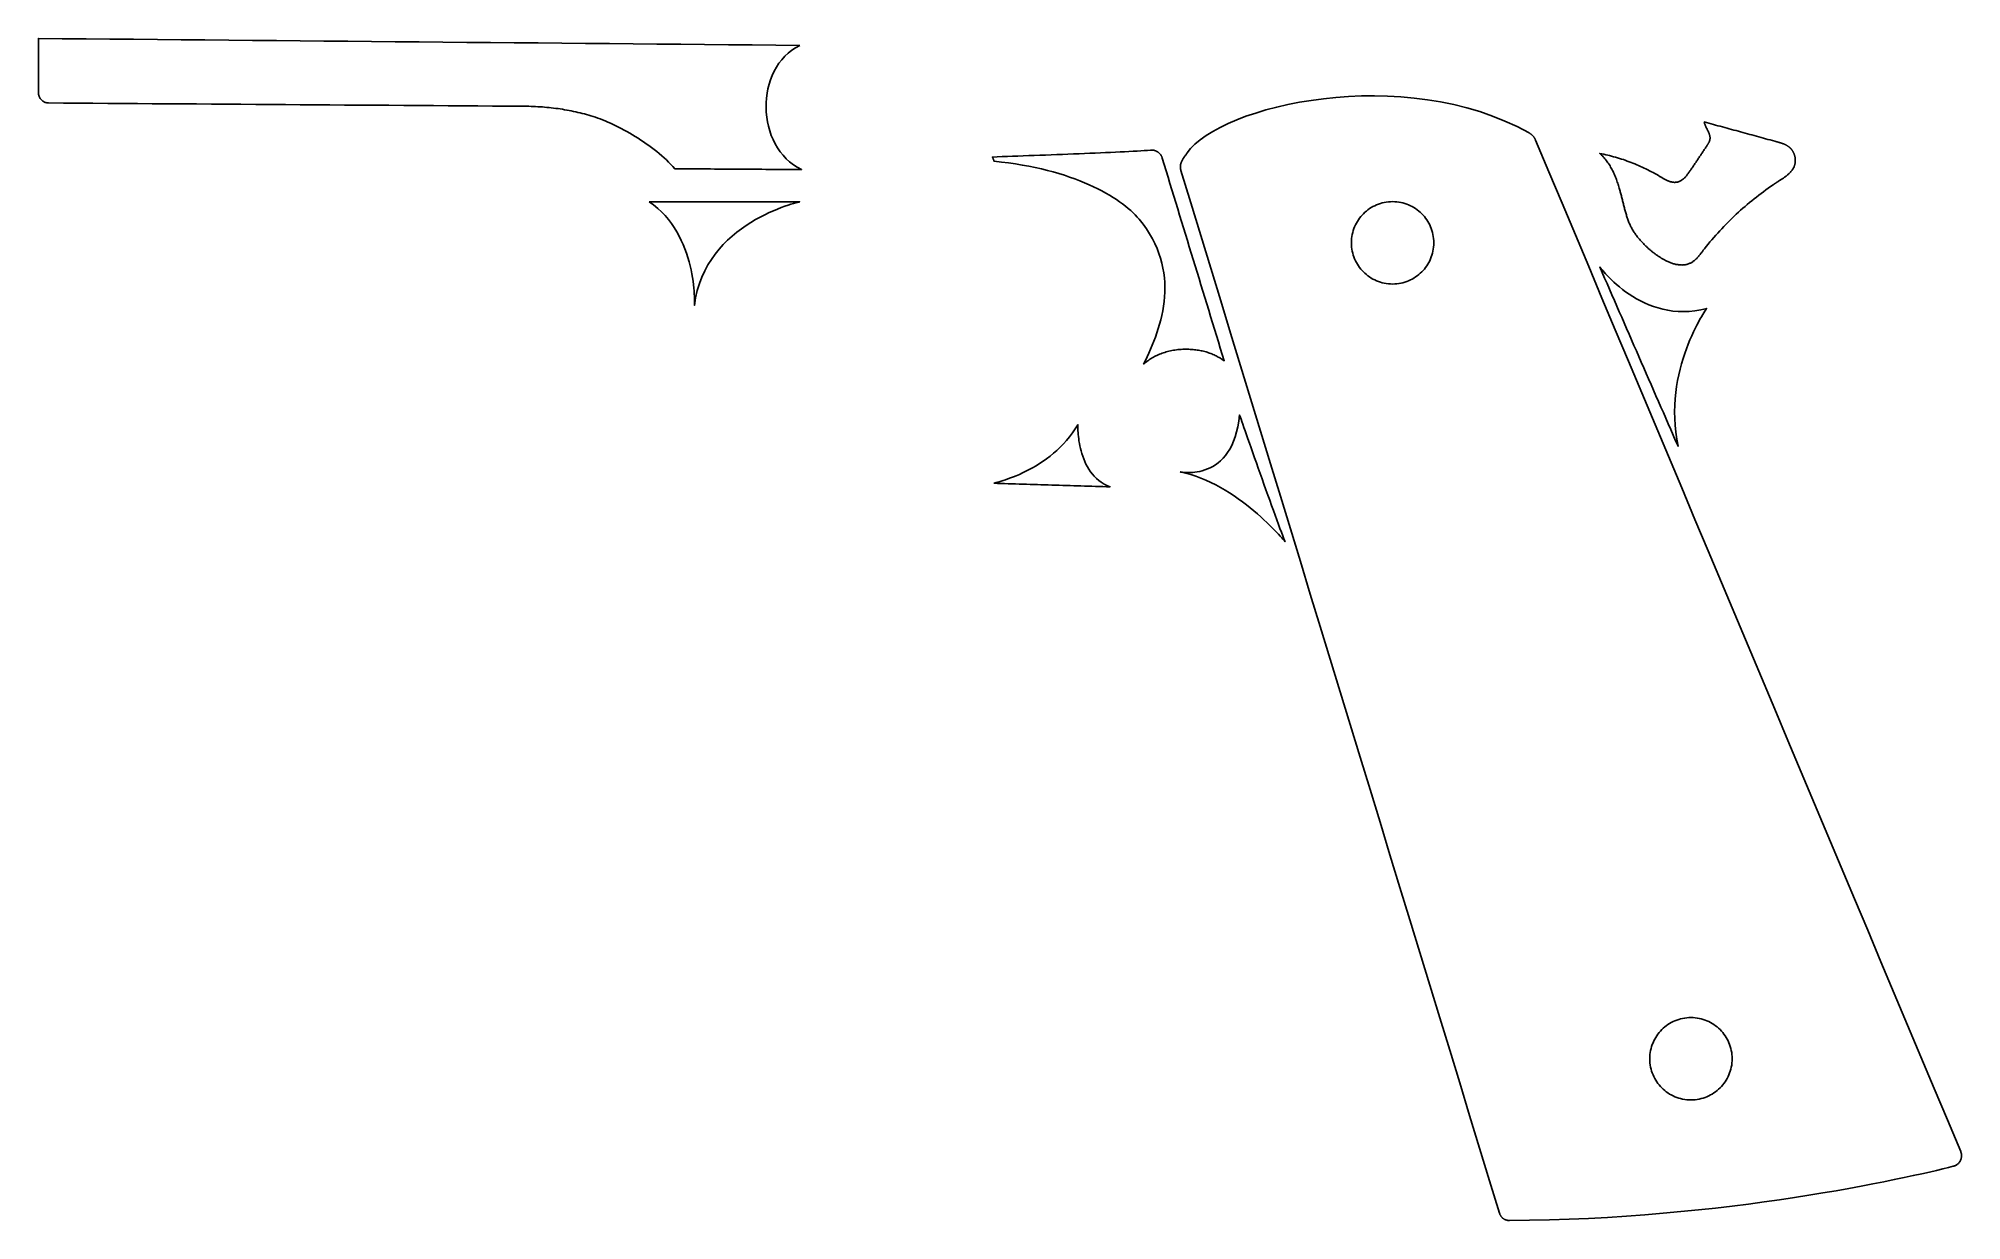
# Model space of a CAD drawing. Header units: metres. Extents: x 33 to 149, y -140 to -69.
import ezdxf

# ---------------------------------------------------------------- set-up
doc = ezdxf.new("R2010")
doc.units = ezdxf.units.M

msp = doc.modelspace()

# ---------------------------------------------------------------- linework, layer by layer
for points in [[(78.96733, -69.082412), (77.539088, -69.069458), (76.110846, -69.056504), (74.682604, -69.04355), (73.254362, -69.030596), (71.82612, -69.017642), (70.397878, -69.004688), (68.969636, -68.991734), (67.541394, -68.97878), (66.113152, -68.965826), (64.68491, -68.952872), (63.256668, -68.939918), (61.828426, -68.926964), (60.400184, -68.91401), (58.971942, -68.901056), (57.5437, -68.888102), (56.115458, -68.875148), (54.687216, -68.862194), (53.258974, -68.84924), (51.830732, -68.836286), (50.40249, -68.823332), (48.974248, -68.810378), (47.546006, -68.797424), (46.117764, -68.78447), (44.689522, -68.771516), (43.26128, -68.758562), (41.833038, -68.745608), (40.404796, -68.732654), (38.976554, -68.7197), (37.548312, -68.706746), (36.12007, -68.693792), (34.691828, -68.680838), (33.263586, -68.667884), (33.263586, -68.76923), (33.263586, -68.870576), (33.263586, -68.971922), (33.263586, -69.073268), (33.263586, -69.174614), (33.263586, -69.27596), (33.263586, -69.377306), (33.263586, -69.478652), (33.263586, -69.579998), (33.263586, -69.681344), (33.263586, -69.78269), (33.263586, -69.884036), (33.263586, -69.985382), (33.263586, -70.086728), (33.263586, -70.188074), (33.263586, -70.28942), (33.263586, -70.390766), (33.263586, -70.492112), (33.263586, -70.593458), (33.263586, -70.694804), (33.263586, -70.79615), (33.263586, -70.897496), (33.263586, -70.998842), (33.263586, -71.100188), (33.263586, -71.201534), (33.263586, -71.30288), (33.263586, -71.404226), (33.263586, -71.505572), (33.263586, -71.606918), (33.263586, -71.708264), (33.263586, -71.80961), (33.263586, -71.910956), (33.264348, -71.943468), (33.266634, -71.975472), (33.270444, -72.006968), (33.275778, -72.037956), (33.282636, -72.068436), (33.290764, -72.098408), (33.300416, -72.127618), (33.311338, -72.15632), (33.32353, -72.18426), (33.336992, -72.211438), (33.351724, -72.237854), (33.367472, -72.263508), (33.38449, -72.288146), (33.402524, -72.312022), (33.421574, -72.334882), (33.44164, -72.356726), (33.462722, -72.377554), (33.48482, -72.397366), (33.50768, -72.416162), (33.531556, -72.433688), (33.556194, -72.449944), (33.581594, -72.465184), (33.607756, -72.479154), (33.63468, -72.491854), (33.662366, -72.50303), (33.69056, -72.512936), (33.719516, -72.521318), (33.74898, -72.52843), (33.778952, -72.534018), (33.809432, -72.538082), (33.84042, -72.540622), (33.871662, -72.541384), (34.760154, -72.54748), (35.648646, -72.553576), (36.537138, -72.559672), (37.42563, -72.565768), (38.314122, -72.571864), (39.202614, -72.57796), (40.091106, -72.584056), (40.979598, -72.590152), (41.86809, -72.596248), (42.756582, -72.602344), (43.645074, -72.60844), (44.533566, -72.614536), (45.422058, -72.620632), (46.31055, -72.626728), (47.199042, -72.632824), (48.087534, -72.63892), (48.976026, -72.645016), (49.864518, -72.651112), (50.75301, -72.657208), (51.641502, -72.663304), (52.529994, -72.6694), (53.418486, -72.675496), (54.306978, -72.681592), (55.19547, -72.687688), (56.083962, -72.693784), (56.972454, -72.69988), (57.860946, -72.705976), (58.749438, -72.712072), (59.63793, -72.718168), (60.526422, -72.724264), (61.414914, -72.73036), (62.303406, -72.736456), (62.43828, -72.736964), (62.573154, -72.738488), (62.708028, -72.741282), (62.842902, -72.745092), (62.977776, -72.750172), (63.11265, -72.756268), (63.24727, -72.763634), (63.38189, -72.772016), (63.51651, -72.781668), (63.650876, -72.79259), (63.785242, -72.804528), (63.919354, -72.817736), (64.053466, -72.832214), (64.187324, -72.847962), (64.321182, -72.86498), (64.454786, -72.883014), (64.588136, -72.902318), (64.721486, -72.922892), (64.854582, -72.944736), (64.987424, -72.968104), (65.120012, -72.992742), (65.252346, -73.01865), (65.384426, -73.045828), (65.516252, -73.074276), (65.647824, -73.104248), (65.779142, -73.13549), (65.910206, -73.168002), (66.041016, -73.202038), (66.171572, -73.237344), (66.30162, -73.274174), (66.431414, -73.312274), (66.560954, -73.351898), (66.698114, -73.396094), (66.839592, -73.445116), (66.985134, -73.49871), (67.134486, -73.556622), (67.28714, -73.618852), (67.442842, -73.6854), (67.601338, -73.756012), (67.76212, -73.830434), (67.924934, -73.908666), (68.089526, -73.990708), (68.255388, -74.076306), (68.42252, -74.16546), (68.59016, -74.257916), (68.758308, -74.353674), (68.926456, -74.45248), (69.09435, -74.554334), (69.261482, -74.658982), (69.427852, -74.766424), (69.592952, -74.876406), (69.756274, -74.988928), (69.917564, -75.103736), (70.076568, -75.22083), (70.233032, -75.34021), (70.386448, -75.461622), (70.536562, -75.584812), (70.68312, -75.70978), (70.825868, -75.836526), (70.964298, -75.964796), (71.097902, -76.09459), (71.22668, -76.225654), (71.350124, -76.357734), (71.46798, -76.491084), (71.705724, -76.492608), (71.943468, -76.494132), (72.181212, -76.495656), (72.418956, -76.49718), (72.6567, -76.498704), (72.894444, -76.500228), (73.132188, -76.501752), (73.369932, -76.503276), (73.607676, -76.5048), (73.84542, -76.506324), (74.083164, -76.507848), (74.320908, -76.509372), (74.558652, -76.510896), (74.796396, -76.51242), (75.03414, -76.513944), (75.271884, -76.515468), (75.509628, -76.516992), (75.747372, -76.518516), (75.985116, -76.52004), (76.22286, -76.521564), (76.460604, -76.523088), (76.698348, -76.524612), (76.936092, -76.526136), (77.173836, -76.52766), (77.41158, -76.529184), (77.649324, -76.530708), (77.887068, -76.532232), (78.124812, -76.533756), (78.362556, -76.53528), (78.6003, -76.536804), (78.838044, -76.538328), (79.075788, -76.539852), (78.822042, -76.403454), (78.584298, -76.24826), (78.362556, -76.075794), (78.156816, -75.887072), (77.967078, -75.683364), (77.793596, -75.46594), (77.636116, -75.23607), (77.494638, -74.995024), (77.369416, -74.744072), (77.260196, -74.484484), (77.167232, -74.217276), (77.09027, -73.943972), (77.029564, -73.665588), (76.985114, -73.383648), (76.956666, -73.099168), (76.944474, -72.813418), (76.948538, -72.527668), (76.968858, -72.243188), (77.005434, -71.960994), (77.058266, -71.68261), (77.127608, -71.409306), (77.213206, -71.142098), (77.31506, -70.882256), (77.43317, -70.631304), (77.56779, -70.390258), (77.718666, -70.160388), (77.886052, -69.942964), (78.069948, -69.739002), (78.2701, -69.550026), (78.486762, -69.377306), (78.719934, -69.221858), (78.969616, -69.084952)], [(121.571004, -139.63904), (121.545858, -139.638532), (121.520712, -139.637008), (121.49582, -139.634468), (121.471182, -139.631166), (121.446798, -139.626848), (121.422668, -139.621514), (121.399046, -139.615164), (121.375678, -139.608052), (121.352818, -139.599924), (121.330212, -139.591034), (121.308114, -139.581128), (121.28627, -139.57046), (121.264934, -139.55903), (121.244106, -139.546584), (121.223786, -139.533376), (121.203974, -139.519406), (121.18467, -139.504674), (121.166128, -139.48918), (121.148094, -139.472924), (121.130822, -139.45616), (121.114058, -139.438634), (121.098056, -139.420346), (121.082816, -139.40155), (121.068338, -139.381992), (121.054622, -139.361926), (121.041668, -139.341098), (121.029476, -139.319762), (121.018046, -139.297918), (121.007378, -139.275566), (120.997726, -139.252706), (120.988836, -139.229338), (120.980962, -139.205462), (120.383046, -137.248646), (119.78513, -135.29183), (119.187214, -133.335014), (118.589298, -131.378198), (117.991382, -129.421382), (117.393466, -127.464566), (116.79555, -125.50775), (116.197634, -123.550934), (115.599718, -121.594118), (115.001802, -119.637302), (114.403886, -117.680486), (113.80597, -115.72367), (113.208054, -113.766854), (112.610138, -111.810038), (112.012222, -109.853222), (111.414306, -107.896406), (110.81639, -105.93959), (110.218474, -103.982774), (109.620558, -102.025958), (109.022642, -100.069142), (108.424726, -98.112326), (107.82681, -96.15551), (107.228894, -94.198694), (106.630978, -92.241878), (106.033062, -90.285062), (105.435146, -88.328246), (104.83723, -86.37143), (104.239314, -84.414614), (103.641398, -82.457798), (103.043482, -80.500982), (102.445566, -78.544166), (101.84765, -76.58735), (101.83749, -76.55052), (101.829362, -76.514198), (101.82352, -76.478384), (101.81971, -76.442824), (101.817678, -76.407772), (101.817678, -76.373228), (101.819456, -76.338938), (101.823012, -76.304902), (101.828092, -76.271374), (101.834696, -76.2381), (101.842824, -76.20508), (101.852476, -76.172314), (101.863398, -76.139802), (101.87559, -76.107544), (101.889052, -76.075286), (101.90353, -76.043282), (101.919024, -76.011532), (101.935534, -75.979782), (101.95306, -75.948286), (101.971348, -75.91679), (101.990398, -75.885294), (102.009956, -75.854052), (102.030276, -75.82281), (102.051104, -75.791568), (102.072186, -75.760326), (102.093776, -75.729084), (102.11562, -75.697842), (102.137718, -75.666346), (102.159816, -75.63485), (102.181914, -75.603354), (102.204012, -75.571604), (102.22611, -75.539854), (102.436422, -75.272646), (102.697534, -75.008486), (103.007414, -74.74839), (103.363522, -74.493628), (103.763572, -74.24547), (104.205278, -74.004932), (104.686354, -73.773284), (105.204514, -73.551796), (105.757472, -73.341484), (106.342688, -73.143618), (106.95813, -72.959468), (107.601512, -72.79005), (108.270294, -72.636888), (108.96219, -72.500744), (109.675168, -72.383142), (110.406688, -72.284844), (111.154464, -72.207374), (111.91621, -72.151748), (112.68964, -72.119236), (113.472468, -72.111108), (114.262154, -72.12838), (115.056666, -72.172322), (115.853718, -72.244204), (116.65077, -72.345042), (117.445536, -72.476106), (118.235984, -72.638666), (119.019574, -72.833738), (119.79402, -73.062592), (120.557036, -73.326244), (121.306336, -73.626218), (122.039634, -73.96353), (122.754644, -74.339196), (122.770646, -74.34834), (122.786648, -74.357992), (122.802396, -74.367898), (122.81789, -74.378058), (122.83313, -74.388472), (122.848116, -74.39914), (122.862848, -74.410062), (122.87758, -74.421238), (122.892058, -74.432922), (122.906282, -74.44486), (122.920252, -74.457052), (122.933968, -74.469498), (122.94743, -74.482198), (122.960638, -74.495152), (122.973592, -74.50836), (122.986038, -74.521822), (122.99823, -74.535538), (123.010168, -74.549508), (123.021852, -74.563732), (123.033282, -74.57821), (123.044458, -74.592942), (123.055126, -74.607928), (123.06554, -74.622914), (123.0757, -74.638154), (123.085606, -74.653648), (123.095004, -74.669396), (123.104148, -74.685398), (123.113038, -74.701654), (123.12142, -74.718164), (123.129548, -74.734674), (123.137168, -74.751438), (123.144534, -74.768456), (123.942094, -76.666344), (124.739654, -78.564232), (125.537214, -80.46212), (126.334774, -82.360008), (127.132334, -84.257896), (127.929894, -86.155784), (128.727454, -88.053672), (129.525014, -89.95156), (130.322574, -91.849448), (131.120134, -93.747336), (131.917694, -95.645224), (132.715254, -97.543112), (133.512814, -99.441), (134.310374, -101.338888), (135.107934, -103.236776), (135.905494, -105.134664), (136.703054, -107.032552), (137.500614, -108.93044), (138.298174, -110.828328), (139.095734, -112.726216), (139.893294, -114.624104), (140.690854, -116.521992), (141.488414, -118.41988), (142.285974, -120.317768), (143.083534, -122.215656), (143.881094, -124.113544), (144.678654, -126.011432), (145.476214, -127.90932), (146.273774, -129.807208), (147.071334, -131.705096), (147.868894, -133.602984), (148.666454, -135.500872), (148.679916, -135.535416), (148.691346, -135.570214), (148.70049, -135.605266), (148.707856, -135.640318), (148.71319, -135.675624), (148.716492, -135.710676), (148.717762, -135.745728), (148.717254, -135.780526), (148.714968, -135.81507), (148.71065, -135.84936), (148.704554, -135.883142), (148.69668, -135.91667), (148.687282, -135.94969), (148.676106, -135.981948), (148.663152, -136.013698), (148.648674, -136.044686), (148.632672, -136.074912), (148.615146, -136.104122), (148.596096, -136.13257), (148.575522, -136.160002), (148.553424, -136.186418), (148.530056, -136.211564), (148.505164, -136.23544), (148.479002, -136.258046), (148.45157, -136.279382), (148.422868, -136.299194), (148.392896, -136.317736), (148.361654, -136.334754), (148.329142, -136.349994), (148.295614, -136.36371), (148.260816, -136.375648), (148.225002, -136.385554), (147.934172, -136.457436), (147.597622, -136.53897), (147.216622, -136.629394), (146.791934, -136.727692), (146.324828, -136.833356), (145.816066, -136.945624), (145.267172, -137.06348), (144.678908, -137.186416), (144.052544, -137.31367), (143.388842, -137.444226), (142.689072, -137.577576), (141.954504, -137.712958), (141.1859, -137.849356), (140.38453, -137.986262), (139.55141, -138.12266), (138.687556, -138.258042), (137.794238, -138.391392), (136.872218, -138.522202), (135.922766, -138.649456), (134.946898, -138.772392), (133.945884, -138.890502), (132.92074, -139.00277), (131.872228, -139.108688), (130.801618, -139.20724), (129.71018, -139.297664), (128.598676, -139.379452), (127.468376, -139.451588), (126.320296, -139.51331), (125.155452, -139.563856), (123.975114, -139.602718), (122.780298, -139.62888), (121.57202, -139.64158)], [(138.70686, -75.73391), (138.701526, -75.712828), (138.695684, -75.691746), (138.689334, -75.670918), (138.68273, -75.65009), (138.675618, -75.629516), (138.667998, -75.608942), (138.660124, -75.588622), (138.651742, -75.568556), (138.642852, -75.54849), (138.633708, -75.528678), (138.624056, -75.50912), (138.61415, -75.489816), (138.603736, -75.470766), (138.592814, -75.451716), (138.581638, -75.43292), (138.569954, -75.414378), (138.558016, -75.39609), (138.54557, -75.378056), (138.53287, -75.360276), (138.519662, -75.343004), (138.5062, -75.325986), (138.49223, -75.309222), (138.478006, -75.292712), (138.463274, -75.276456), (138.448288, -75.260708), (138.432794, -75.245214), (138.417046, -75.229974), (138.40079, -75.215242), (138.38428, -75.200764), (138.367516, -75.186794), (138.350244, -75.173078), (138.332718, -75.15987), (138.313668, -75.146154), (138.294364, -75.132946), (138.274806, -75.119992), (138.254994, -75.107546), (138.234928, -75.095608), (138.214608, -75.083924), (138.194034, -75.072748), (138.173206, -75.061826), (138.152124, -75.051412), (138.131042, -75.041252), (138.109706, -75.031346), (138.088116, -75.021694), (138.066526, -75.01255), (138.044682, -75.00366), (138.022838, -74.995024), (138.00074, -74.986642), (137.978642, -74.978514), (137.95629, -74.97064), (137.933938, -74.962766), (137.911332, -74.955146), (137.888726, -74.94778), (137.86612, -74.940668), (137.843514, -74.933556), (137.820654, -74.926698), (137.797794, -74.91984), (137.774934, -74.913236), (137.752074, -74.906632), (137.729214, -74.900282), (137.706354, -74.893932), (137.683494, -74.887582), (137.660634, -74.881232), (137.637774, -74.874882), (137.501376, -74.837544), (137.364978, -74.800206), (137.22858, -74.762868), (137.092182, -74.72553), (136.955784, -74.688192), (136.819386, -74.650854), (136.682988, -74.613516), (136.54659, -74.576178), (136.410192, -74.53884), (136.273794, -74.501502), (136.137396, -74.464164), (136.000998, -74.426826), (135.8646, -74.389488), (135.728202, -74.35215), (135.591804, -74.314812), (135.455406, -74.277474), (135.319008, -74.240136), (135.18261, -74.202798), (135.046212, -74.16546), (134.909814, -74.128122), (134.773416, -74.090784), (134.637018, -74.053446), (134.50062, -74.016108), (134.364222, -73.97877), (134.227824, -73.941432), (134.091426, -73.904094), (133.955028, -73.866756), (133.81863, -73.829418), (133.682232, -73.79208), (133.545834, -73.754742), (133.409436, -73.717404), (133.273038, -73.680066), (133.279134, -73.714864), (133.286754, -73.749408), (133.295898, -73.783444), (133.306312, -73.817226), (133.317996, -73.851008), (133.330696, -73.884536), (133.344412, -73.91781), (133.35889, -73.95083), (133.37413, -73.98385), (133.389878, -74.016616), (133.406134, -74.049382), (133.422644, -74.081894), (133.439154, -74.114406), (133.455664, -74.146918), (133.472174, -74.179176), (133.48843, -74.211434), (133.504432, -74.243692), (133.519926, -74.27595), (133.534658, -74.308208), (133.548628, -74.34072), (133.561836, -74.373232), (133.574028, -74.405744), (133.58495, -74.43851), (133.594602, -74.471276), (133.602984, -74.504296), (133.609842, -74.537316), (133.614922, -74.57059), (133.618224, -74.604118), (133.619494, -74.6379), (133.618732, -74.671936), (133.615938, -74.706226), (133.610858, -74.74077), (133.608318, -74.753216), (133.605524, -74.765662), (133.602476, -74.777854), (133.599174, -74.790046), (133.595618, -74.802238), (133.591808, -74.814176), (133.587744, -74.826114), (133.583426, -74.838052), (133.578854, -74.84999), (133.574028, -74.861674), (133.568948, -74.873358), (133.563614, -74.885042), (133.55828, -74.896472), (133.552692, -74.907902), (133.54685, -74.919332), (133.541008, -74.930762), (133.534912, -74.941938), (133.528562, -74.953114), (133.522212, -74.96429), (133.515608, -74.975466), (133.509004, -74.986642), (133.5024, -74.997564), (133.495542, -75.008486), (133.488684, -75.019408), (133.481826, -75.03033), (133.474714, -75.041252), (133.467602, -75.052174), (133.46049, -75.062842), (133.453378, -75.07351), (133.446266, -75.084178), (133.439154, -75.094846), (133.432042, -75.105514), (133.4008, -75.15225), (133.369558, -75.198986), (133.338316, -75.245722), (133.307074, -75.292458), (133.275832, -75.339194), (133.24459, -75.38593), (133.213348, -75.432666), (133.182106, -75.479402), (133.150864, -75.526138), (133.119622, -75.572874), (133.08838, -75.61961), (133.057138, -75.666346), (133.025896, -75.713082), (132.994654, -75.759818), (132.963412, -75.806554), (132.93217, -75.85329), (132.900928, -75.900026), (132.869686, -75.946762), (132.838444, -75.993498), (132.807202, -76.040234), (132.77596, -76.08697), (132.744718, -76.133706), (132.713476, -76.180442), (132.682234, -76.227178), (132.650992, -76.273914), (132.61975, -76.32065), (132.588508, -76.367386), (132.557266, -76.414122), (132.526024, -76.460858), (132.494782, -76.507594), (132.46354, -76.55433), (132.432298, -76.601066), (132.413248, -76.62926), (132.393944, -76.657454), (132.374386, -76.685648), (132.354574, -76.713842), (132.334508, -76.742036), (132.314188, -76.77023), (132.293614, -76.79817), (132.272786, -76.825856), (132.25145, -76.853288), (132.22986, -76.880466), (132.207762, -76.90739), (132.18541, -76.933806), (132.16255, -76.959714), (132.139436, -76.985114), (132.115814, -77.010006), (132.091684, -77.034136), (132.0673, -77.057758), (132.042408, -77.080618), (132.017008, -77.102716), (131.9911, -77.123798), (131.964684, -77.144118), (131.93776, -77.163422), (131.910074, -77.18171), (131.88188, -77.198982), (131.853178, -77.215238), (131.823968, -77.230224), (131.793996, -77.244194), (131.763516, -77.256894), (131.732274, -77.268324), (131.700524, -77.27823), (131.668012, -77.286866), (131.634738, -77.293978), (131.601464, -77.299566), (131.568444, -77.30363), (131.535424, -77.30617), (131.502404, -77.307186), (131.469638, -77.306932), (131.436872, -77.305154), (131.40436, -77.302106), (131.371848, -77.297788), (131.339336, -77.292454), (131.307078, -77.28585), (131.27482, -77.27823), (131.242816, -77.269594), (131.210812, -77.259942), (131.179062, -77.249528), (131.147312, -77.238098), (131.115816, -77.225906), (131.08432, -77.212952), (131.053078, -77.19949), (131.021836, -77.185266), (130.990848, -77.170534), (130.95986, -77.155294), (130.929126, -77.139546), (130.898646, -77.12329), (130.868166, -77.10678), (130.83794, -77.090016), (130.807968, -77.072998), (130.777996, -77.055726), (130.748278, -77.0382), (130.718814, -77.020674), (130.68935, -77.003148), (130.66014, -76.985622), (130.631184, -76.968096), (130.526028, -76.905866), (130.420364, -76.844652), (130.313938, -76.784708), (130.20675, -76.72578), (130.099054, -76.668122), (129.990596, -76.61148), (129.88163, -76.556108), (129.772156, -76.502006), (129.66192, -76.44892), (129.551176, -76.397104), (129.439924, -76.346558), (129.328164, -76.297028), (129.215642, -76.248768), (129.102612, -76.201778), (128.989074, -76.156058), (128.875028, -76.111354), (128.760474, -76.06792), (128.645666, -76.025756), (128.53035, -75.984862), (128.414526, -75.945238), (128.298194, -75.906884), (128.181608, -75.8698), (128.064514, -75.833986), (127.947166, -75.799442), (127.82931, -75.766168), (127.7112, -75.734164), (127.592582, -75.70343), (127.47371, -75.673966), (127.354584, -75.645772), (127.23495, -75.618848), (127.115062, -75.593194), (126.99492, -75.56881), (127.051562, -75.619356), (127.106426, -75.671426), (127.159766, -75.724766), (127.211582, -75.779376), (127.261874, -75.835256), (127.310642, -75.892406), (127.35814, -75.950572), (127.404114, -76.010008), (127.448818, -76.07046), (127.491998, -76.131928), (127.533908, -76.194412), (127.574548, -76.257658), (127.613918, -76.32192), (127.652018, -76.386944), (127.689102, -76.45273), (127.724916, -76.519278), (127.759714, -76.586588), (127.793242, -76.65466), (127.825754, -76.72324), (127.85725, -76.792328), (127.88773, -76.861924), (127.917194, -76.932028), (127.945642, -77.00264), (127.973328, -77.07376), (127.999998, -77.145134), (128.025906, -77.216762), (128.051052, -77.288644), (128.075436, -77.36078), (128.099058, -77.432916), (128.121918, -77.505306), (128.144016, -77.577696), (128.165352, -77.650086), (128.18237, -77.709014), (128.199134, -77.768196), (128.215644, -77.827378), (128.2319, -77.88656), (128.247902, -77.945996), (128.26365, -78.005432), (128.279144, -78.064868), (128.294638, -78.124304), (128.309878, -78.18374), (128.325118, -78.243176), (128.340104, -78.302612), (128.35509, -78.362302), (128.370076, -78.421992), (128.385062, -78.481682), (128.400048, -78.541118), (128.415288, -78.600554), (128.430528, -78.65999), (128.445768, -78.719426), (128.461262, -78.778862), (128.47701, -78.838298), (128.492758, -78.897734), (128.50876, -78.956916), (128.525016, -79.016098), (128.541526, -79.07528), (128.558544, -79.134208), (128.575816, -79.193136), (128.593342, -79.252064), (128.611376, -79.310738), (128.629664, -79.369412), (128.64846, -79.427832), (128.667764, -79.486252), (128.687576, -79.544418), (128.707388, -79.600552), (128.728216, -79.655924), (128.749806, -79.710534), (128.772158, -79.764382), (128.795526, -79.817722), (128.819656, -79.8703), (128.844548, -79.92237), (128.870202, -79.973678), (128.896618, -80.024478), (128.923796, -80.07477), (128.951736, -80.124554), (128.980438, -80.173576), (129.009902, -80.22209), (129.040128, -80.270096), (129.071116, -80.317848), (129.102866, -80.365092), (129.135378, -80.411828), (129.168652, -80.458056), (129.202434, -80.50403), (129.236978, -80.549496), (129.272284, -80.594708), (129.308098, -80.639412), (129.344674, -80.683862), (129.381758, -80.728058), (129.419604, -80.772), (129.457958, -80.815688), (129.497074, -80.859122), (129.536698, -80.902302), (129.57683, -80.945228), (129.617724, -80.9879), (129.659126, -81.030318), (129.701036, -81.072736), (129.73304, -81.104486), (129.765298, -81.135982), (129.79781, -81.167224), (129.830576, -81.198212), (129.863596, -81.228946), (129.89687, -81.259426), (129.930398, -81.289398), (129.96418, -81.319116), (129.998216, -81.34858), (130.032506, -81.37779), (130.06705, -81.406746), (130.101848, -81.435448), (130.1369, -81.463896), (130.172206, -81.491836), (130.207766, -81.519522), (130.24358, -81.546954), (130.279648, -81.574132), (130.31597, -81.600802), (130.352546, -81.627218), (130.389376, -81.65338), (130.42646, -81.679288), (130.463798, -81.704688), (130.50139, -81.729834), (130.539236, -81.754726), (130.577336, -81.779364), (130.615436, -81.803494), (130.65379, -81.82737), (130.692398, -81.850992), (130.73126, -81.874106), (130.770376, -81.896966), (130.809746, -81.919572), (130.849116, -81.94167), (130.894328, -81.966308), (130.940048, -81.990438), (130.986276, -82.01406), (131.033266, -82.03692), (131.080764, -82.059272), (131.128516, -82.080862), (131.176776, -82.101436), (131.225544, -82.121248), (131.274566, -82.140044), (131.323842, -82.157824), (131.373626, -82.174588), (131.423664, -82.190082), (131.473702, -82.20456), (131.523994, -82.217768), (131.57454, -82.229706), (131.625086, -82.24012), (131.675632, -82.24901), (131.726178, -82.256376), (131.776724, -82.262218), (131.82727, -82.266536), (131.877562, -82.269076), (131.927854, -82.269838), (131.977892, -82.268822), (132.027676, -82.266028), (132.077206, -82.261202), (132.126482, -82.254344), (132.175504, -82.245454), (132.224272, -82.234278), (132.272532, -82.22107), (132.320284, -82.205576), (132.367528, -82.187796), (132.414264, -82.167476), (132.449824, -82.150204), (132.484622, -82.131916), (132.518404, -82.112612), (132.551424, -82.092292), (132.583682, -82.070956), (132.615178, -82.048604), (132.645912, -82.02549), (132.676138, -82.00136), (132.705602, -81.976468), (132.734558, -81.950814), (132.763006, -81.924652), (132.790692, -81.897728), (132.81787, -81.870296), (132.84454, -81.842356), (132.870956, -81.813908), (132.896864, -81.784952), (132.922518, -81.755488), (132.947664, -81.72577), (132.972556, -81.695798), (132.997194, -81.665572), (133.021578, -81.635092), (133.045708, -81.604358), (133.069584, -81.573624), (133.093206, -81.542636), (133.116828, -81.511648), (133.14045, -81.48066), (133.163818, -81.449672), (133.187186, -81.418938), (133.210554, -81.388204), (133.233922, -81.357724), (133.25729, -81.327498), (133.280912, -81.297526), (133.391402, -81.159858), (133.503162, -81.023206), (133.616192, -80.88757), (133.730492, -80.75295), (133.845808, -80.619346), (133.962394, -80.486758), (134.08025, -80.355186), (134.199122, -80.224884), (134.319264, -80.095598), (134.440676, -79.967582), (134.563104, -79.840582), (134.686802, -79.714852), (134.811516, -79.590138), (134.9375, -79.466694), (135.064754, -79.344266), (135.193024, -79.223108), (135.322564, -79.10322), (135.45312, -78.984602), (135.584946, -78.867254), (135.717788, -78.750922), (135.8519, -78.63586), (135.987028, -78.522068), (136.123426, -78.409546), (136.26084, -78.298548), (136.399524, -78.18882), (136.539224, -78.080362), (136.680194, -77.973174), (136.82218, -77.867256), (136.965436, -77.762862), (137.109708, -77.659738), (137.254996, -77.558138), (137.401554, -77.457808), (137.412476, -77.450442), (137.423398, -77.443076), (137.43432, -77.43571), (137.445242, -77.428344), (137.456164, -77.420978), (137.467086, -77.413612), (137.478008, -77.406246), (137.48893, -77.39888), (137.499852, -77.391514), (137.510774, -77.384148), (137.521696, -77.376782), (137.532618, -77.369416), (137.54354, -77.36205), (137.554462, -77.354684), (137.565384, -77.347318), (137.576306, -77.339952), (137.587228, -77.332586), (137.59815, -77.32522), (137.609072, -77.317854), (137.619994, -77.310742), (137.630916, -77.30363), (137.641838, -77.296518), (137.65276, -77.289406), (137.663682, -77.282294), (137.674604, -77.275182), (137.685526, -77.26807), (137.696702, -77.260958), (137.707878, -77.253846), (137.719054, -77.246734), (137.73023, -77.239622), (137.741406, -77.23251), (137.752582, -77.225398), (137.78611, -77.203808), (137.819638, -77.182218), (137.853166, -77.160374), (137.886948, -77.13853), (137.92073, -77.116432), (137.954258, -77.094334), (137.987786, -77.071982), (138.02106, -77.049376), (138.054334, -77.026516), (138.087354, -77.003402), (138.12012, -76.97978), (138.152378, -76.955904), (138.184382, -76.931774), (138.215878, -76.907136), (138.246866, -76.882244), (138.277346, -76.856844), (138.307318, -76.830936), (138.336782, -76.80452), (138.365484, -76.777596), (138.393678, -76.750164), (138.42111, -76.722224), (138.44778, -76.693776), (138.473434, -76.664566), (138.498326, -76.634848), (138.522202, -76.604368), (138.545316, -76.57338), (138.567414, -76.54163), (138.588242, -76.509118), (138.608054, -76.475844), (138.62685, -76.441808), (138.644376, -76.40701), (138.660632, -76.371196), (138.668506, -76.352654), (138.675872, -76.333858), (138.68273, -76.314808), (138.689334, -76.295758), (138.69543, -76.276454), (138.701018, -76.25715), (138.706352, -76.237846), (138.711178, -76.218288), (138.715496, -76.19873), (138.71956, -76.179172), (138.723116, -76.15936), (138.726418, -76.139548), (138.729212, -76.119736), (138.731498, -76.099924), (138.73353, -76.079858), (138.735054, -76.059792), (138.736324, -76.039726), (138.737086, -76.01966), (138.73734, -75.999594), (138.73734, -75.979528), (138.736832, -75.959462), (138.73607, -75.939396), (138.7348, -75.91933), (138.733276, -75.899264), (138.731244, -75.879198), (138.728958, -75.859132), (138.726164, -75.839066), (138.723116, -75.819254), (138.71956, -75.799442), (138.71575, -75.77963), (138.711432, -75.759818), (138.70686, -75.74026)], [(100.728272, -75.847448), (100.719128, -75.819254), (100.708714, -75.791568), (100.697284, -75.764644), (100.684838, -75.738482), (100.671376, -75.713082), (100.656898, -75.68819), (100.641404, -75.66406), (100.624894, -75.640692), (100.607368, -75.61834), (100.58908, -75.59675), (100.57003, -75.575922), (100.550218, -75.555856), (100.52939, -75.536806), (100.5078, -75.518518), (100.485702, -75.501246), (100.462842, -75.48499), (100.43922, -75.46975), (100.41509, -75.455526), (100.390452, -75.442318), (100.365052, -75.430126), (100.339144, -75.41895), (100.312728, -75.40879), (100.285804, -75.399646), (100.258626, -75.391772), (100.23094, -75.384914), (100.203, -75.379326), (100.174552, -75.375008), (100.14585, -75.371706), (100.116894, -75.369674), (100.087684, -75.368912), (100.05822, -75.36942), (100.028502, -75.371198), (99.848162, -75.385676), (99.652328, -75.3999), (99.442016, -75.414124), (99.217734, -75.428348), (98.980498, -75.442318), (98.73107, -75.456288), (98.470212, -75.470258), (98.198686, -75.483974), (97.917254, -75.49769), (97.626932, -75.511152), (97.328228, -75.524614), (97.021904, -75.538076), (96.708976, -75.551284), (96.390206, -75.564492), (96.066356, -75.5777), (95.738188, -75.590654), (95.406464, -75.603608), (95.071946, -75.616562), (94.735396, -75.629262), (94.397576, -75.641962), (94.059502, -75.654662), (93.721682, -75.667108), (93.385132, -75.679554), (93.050614, -75.692), (92.71889, -75.704192), (92.390722, -75.716384), (92.066872, -75.728576), (91.748102, -75.740514), (91.435174, -75.752452), (91.129104, -75.76439), (90.8304, -75.776328), (90.540078, -75.788012), (90.54338, -75.795886), (90.546682, -75.80376), (90.549984, -75.811634), (90.553286, -75.819508), (90.556334, -75.827382), (90.559382, -75.835256), (90.56243, -75.84313), (90.565478, -75.851004), (90.568526, -75.858878), (90.571574, -75.866752), (90.574622, -75.874626), (90.57767, -75.8825), (90.580718, -75.890374), (90.583766, -75.898248), (90.586814, -75.906122), (90.589862, -75.913996), (90.59291, -75.92187), (90.595958, -75.929744), (90.599006, -75.937618), (90.602054, -75.945492), (90.605102, -75.95362), (90.60815, -75.961748), (90.610944, -75.969876), (90.613738, -75.978004), (90.616532, -75.986132), (90.619326, -75.99426), (90.62212, -76.002388), (90.624914, -76.010516), (90.627708, -76.018644), (90.630502, -76.026772), (90.633296, -76.0349), (90.63609, -76.043028), (91.07424, -76.090018), (91.501468, -76.143612), (91.91752, -76.20381), (92.32265, -76.270104), (92.716858, -76.34224), (93.100144, -76.419964), (93.472508, -76.503022), (93.83395, -76.59116), (94.184724, -76.684124), (94.524576, -76.78166), (94.85376, -76.883514), (95.172276, -76.989432), (95.480124, -77.098906), (95.777304, -77.211936), (96.063816, -77.328268), (96.339914, -77.447394), (96.605344, -77.56906), (96.86036, -77.693266), (97.104962, -77.819504), (97.33915, -77.94752), (97.562924, -78.07706), (97.776284, -78.20787), (97.97923, -78.339696), (98.172016, -78.472284), (98.354388, -78.60538), (98.5266, -78.738476), (98.688652, -78.871572), (98.840544, -79.00416), (98.982276, -79.13624), (99.113848, -79.267304), (99.235514, -79.397352), (99.34702, -79.525876), (99.577144, -79.815182), (99.785932, -80.105758), (99.974146, -80.397604), (100.142548, -80.690466), (100.291646, -80.98409), (100.422456, -81.277968), (100.535486, -81.5721), (100.631244, -81.866232), (100.710746, -82.159856), (100.7745, -82.452972), (100.823268, -82.745072), (100.857812, -83.036156), (100.87864, -83.325716), (100.886514, -83.613752), (100.882196, -83.899756), (100.866448, -84.183728), (100.839778, -84.46516), (100.802948, -84.743798), (100.75672, -85.019642), (100.701856, -85.292184), (100.638864, -85.56117), (100.568506, -85.8266), (100.491544, -86.087966), (100.40874, -86.345014), (100.320602, -86.59749), (100.227892, -86.845394), (100.131372, -87.088218), (100.03155, -87.325708), (99.929188, -87.55761), (99.825048, -87.78367), (99.719892, -88.003634), (99.614482, -88.217248), (99.674172, -88.166702), (99.735132, -88.117426), (99.797362, -88.06942), (99.860862, -88.022684), (99.925632, -87.977218), (99.991672, -87.933022), (100.058982, -87.890096), (100.127562, -87.84844), (100.197412, -87.808308), (100.268532, -87.769446), (100.340922, -87.732108), (100.414582, -87.696294), (100.489512, -87.662004), (100.565712, -87.629238), (100.643182, -87.597996), (100.721922, -87.568278), (100.801932, -87.540084), (100.883212, -87.513414), (100.966016, -87.488522), (101.05009, -87.465408), (101.135434, -87.443818), (101.222048, -87.424006), (101.309932, -87.405972), (101.399086, -87.389716), (101.48951, -87.375238), (101.581204, -87.362538), (101.674168, -87.35187), (101.768656, -87.34298), (101.864414, -87.336122), (101.961442, -87.331042), (102.05974, -87.327994), (102.159308, -87.326978), (102.246176, -87.32774), (102.332028, -87.330026), (102.416864, -87.333836), (102.500684, -87.33917), (102.583488, -87.346028), (102.665276, -87.354156), (102.746302, -87.363808), (102.826312, -87.37473), (102.905306, -87.387176), (102.983284, -87.400892), (103.060246, -87.416132), (103.136192, -87.432642), (103.211122, -87.450422), (103.285036, -87.469472), (103.358188, -87.489792), (103.430324, -87.511382), (103.501444, -87.534242), (103.571548, -87.558372), (103.640636, -87.583772), (103.708708, -87.610188), (103.775764, -87.637874), (103.842058, -87.66683), (103.907336, -87.696802), (103.971598, -87.728044), (104.034844, -87.760302), (104.097074, -87.793576), (104.158288, -87.827866), (104.21874, -87.863172), (104.278176, -87.899748), (104.336596, -87.93734), (104.394, -87.975694), (104.450388, -88.015064), (104.334056, -87.634826), (104.217724, -87.254588), (104.101392, -86.87435), (103.98506, -86.494112), (103.868728, -86.113874), (103.752396, -85.733636), (103.636064, -85.353398), (103.519732, -84.97316), (103.4034, -84.592922), (103.287068, -84.212684), (103.170736, -83.832446), (103.054404, -83.452208), (102.938072, -83.07197), (102.82174, -82.691732), (102.705408, -82.311494), (102.589076, -81.931256), (102.472744, -81.551018), (102.356412, -81.17078), (102.24008, -80.790542), (102.123748, -80.410304), (102.007416, -80.030066), (101.891084, -79.649828), (101.774752, -79.26959), (101.65842, -78.889352), (101.542088, -78.509114), (101.425756, -78.128876), (101.309424, -77.748638), (101.193092, -77.3684), (101.07676, -76.988162), (100.960428, -76.607924), (100.844096, -76.227686), (100.727764, -75.847448)], [(69.926708, -78.476856), (70.20941, -78.476856), (70.492112, -78.476856), (70.774814, -78.476856), (71.057516, -78.476856), (71.340218, -78.476856), (71.62292, -78.476856), (71.905622, -78.476856), (72.188324, -78.476856), (72.471026, -78.476856), (72.753728, -78.476856), (73.03643, -78.476856), (73.319132, -78.476856), (73.601834, -78.476856), (73.884536, -78.476856), (74.167238, -78.476856), (74.44994, -78.476856), (74.732642, -78.476856), (75.015344, -78.476856), (75.298046, -78.476856), (75.580748, -78.476856), (75.86345, -78.476856), (76.146152, -78.476856), (76.428854, -78.476856), (76.711556, -78.476856), (76.994258, -78.476856), (77.27696, -78.476856), (77.559662, -78.476856), (77.842364, -78.476856), (78.125066, -78.476856), (78.407768, -78.476856), (78.69047, -78.476856), (78.973172, -78.476856), (78.956662, -78.480412), (78.908656, -78.491588), (78.830932, -78.510892), (78.725776, -78.538832), (78.594966, -78.575916), (78.440534, -78.622398), (78.264258, -78.678786), (78.068424, -78.745588), (77.85481, -78.823312), (77.625702, -78.912466), (77.382878, -79.013304), (77.12837, -79.126588), (76.86421, -79.252572), (76.592176, -79.391764), (76.314554, -79.544672), (76.033122, -79.711804), (75.749912, -79.893668), (75.466956, -80.090518), (75.186286, -80.303116), (74.909934, -80.531716), (74.639678, -80.776826), (74.377804, -81.038954), (74.12609, -81.318608), (73.886568, -81.616042), (73.66127, -81.932018), (73.451974, -82.26679), (73.260966, -82.620866), (73.090024, -82.994754), (72.94118, -83.388962), (72.816466, -83.803744), (72.717914, -84.239862), (72.647556, -84.69757), (72.648064, -84.685378), (72.649334, -84.64931), (72.650604, -84.590636), (72.651112, -84.510626), (72.650604, -84.41055), (72.648064, -84.291424), (72.643238, -84.154772), (72.635364, -84.001356), (72.62368, -83.8327), (72.607678, -83.64982), (72.58685, -83.453986), (72.560434, -83.246468), (72.527922, -83.028536), (72.488806, -82.801206), (72.442324, -82.565748), (72.387714, -82.323178), (72.324468, -82.07502), (72.252078, -81.82229), (72.169782, -81.566004), (72.077072, -81.307686), (71.973186, -81.048352), (71.857616, -80.789272), (71.729854, -80.531716), (71.589138, -80.2767), (71.43496, -80.025494), (71.266558, -79.779368), (71.083424, -79.539592), (70.884796, -79.307182), (70.670166, -79.083408), (70.439026, -78.86954), (70.190614, -78.666594), (69.924422, -78.476094)], [(117.034564, -80.937862), (117.031262, -81.065116), (117.02161, -81.190846), (117.005862, -81.314544), (116.984018, -81.436464), (116.956332, -81.556098), (116.923058, -81.673446), (116.884196, -81.788508), (116.84, -81.900776), (116.79047, -82.01025), (116.73586, -82.11693), (116.676424, -82.220562), (116.612162, -82.320892), (116.543074, -82.41792), (116.469668, -82.511392), (116.391944, -82.601054), (116.310156, -82.686906), (116.224304, -82.768694), (116.134642, -82.846418), (116.04117, -82.919824), (115.944142, -82.988912), (115.843812, -83.053174), (115.74018, -83.11261), (115.6335, -83.16722), (115.524026, -83.21675), (115.411758, -83.260946), (115.296696, -83.299808), (115.179348, -83.333082), (115.059714, -83.360768), (114.937794, -83.382612), (114.814096, -83.39836), (114.688366, -83.408012), (114.561112, -83.411314), (114.433858, -83.408012), (114.308128, -83.39836), (114.18443, -83.382612), (114.06251, -83.360768), (113.942876, -83.333082), (113.825528, -83.299808), (113.710466, -83.260946), (113.598198, -83.21675), (113.488724, -83.16722), (113.382044, -83.11261), (113.278412, -83.053174), (113.178082, -82.988912), (113.081054, -82.919824), (112.987582, -82.846418), (112.89792, -82.768694), (112.812068, -82.686906), (112.73028, -82.601054), (112.652556, -82.511392), (112.57915, -82.41792), (112.510062, -82.320892), (112.4458, -82.220562), (112.386364, -82.11693), (112.331754, -82.01025), (112.282224, -81.900776), (112.238028, -81.788508), (112.199166, -81.673446), (112.165892, -81.556098), (112.138206, -81.436464), (112.116362, -81.314544), (112.100614, -81.190846), (112.090962, -81.065116), (112.08766, -80.937862), (112.090962, -80.810608), (112.100614, -80.684878), (112.116362, -80.56118), (112.138206, -80.43926), (112.165892, -80.319626), (112.199166, -80.202278), (112.238028, -80.087216), (112.282224, -79.974948), (112.331754, -79.865474), (112.386364, -79.758794), (112.4458, -79.655162), (112.510062, -79.554832), (112.57915, -79.457804), (112.652556, -79.364332), (112.73028, -79.27467), (112.812068, -79.188818), (112.89792, -79.10703), (112.987582, -79.029306), (113.081054, -78.9559), (113.178082, -78.886812), (113.278412, -78.82255), (113.382044, -78.763114), (113.488724, -78.708504), (113.598198, -78.658974), (113.710466, -78.614778), (113.825528, -78.575916), (113.942876, -78.542642), (114.06251, -78.514956), (114.18443, -78.493112), (114.308128, -78.477364), (114.433858, -78.467712), (114.561112, -78.46441), (114.688366, -78.467712), (114.814096, -78.477364), (114.937794, -78.493112), (115.059714, -78.514956), (115.179348, -78.542642), (115.296696, -78.575916), (115.411758, -78.614778), (115.524026, -78.658974), (115.6335, -78.708504), (115.74018, -78.763114), (115.843812, -78.82255), (115.944142, -78.886812), (116.04117, -78.9559), (116.134642, -79.029306), (116.224304, -79.10703), (116.310156, -79.188818), (116.391944, -79.27467), (116.469668, -79.364332), (116.543074, -79.457804), (116.612162, -79.554832), (116.676424, -79.655162), (116.73586, -79.758794), (116.79047, -79.865474), (116.84, -79.974948), (116.884196, -80.087216), (116.923058, -80.202278), (116.956332, -80.319626), (116.984018, -80.43926), (117.005862, -80.56118), (117.02161, -80.684878), (117.031262, -80.810608), (117.034564, -80.937862)], [(126.994666, -82.38236), (127.002032, -82.39252), (127.024384, -82.42173), (127.061214, -82.46872), (127.112268, -82.531966), (127.177546, -82.609944), (127.25654, -82.701384), (127.34925, -82.804508), (127.455168, -82.918046), (127.574294, -83.04022), (127.706374, -83.16976), (127.851154, -83.305142), (128.00838, -83.445096), (128.177798, -83.587844), (128.359408, -83.732116), (128.552702, -83.876134), (128.75768, -84.018628), (128.973834, -84.158074), (129.201164, -84.292948), (129.439416, -84.42198), (129.688082, -84.543392), (129.947162, -84.655914), (130.216402, -84.758022), (130.495548, -84.848192), (130.7846, -84.9249), (131.08305, -84.986622), (131.390644, -85.032088), (131.707382, -85.05952), (132.03301, -85.067648), (132.36702, -85.054948), (132.709412, -85.019896), (133.059932, -84.960968), (133.418326, -84.876894), (133.410706, -84.887562), (133.388608, -84.919566), (133.353048, -84.972144), (133.305296, -85.045042), (133.246622, -85.137498), (133.178042, -85.249004), (133.100572, -85.379306), (133.015736, -85.527642), (132.924296, -85.693504), (132.827522, -85.876384), (132.726684, -86.075774), (132.622798, -86.291166), (132.517134, -86.522052), (132.410962, -86.767924), (132.305044, -87.028274), (132.200904, -87.30234), (132.099558, -87.589868), (132.002022, -87.89035), (131.909566, -88.203024), (131.82346, -88.527636), (131.74472, -88.863678), (131.674616, -89.210388), (131.614164, -89.567258), (131.564634, -89.934034), (131.527042, -90.309954), (131.502658, -90.69451), (131.492498, -91.087194), (131.497832, -91.487752), (131.519676, -91.895422), (131.5593, -92.309696), (131.61772, -92.730066), (131.696206, -93.156024), (131.549394, -92.81922), (131.402328, -92.482416), (131.255516, -92.145612), (131.108704, -91.808808), (130.961638, -91.472004), (130.814826, -91.1352), (130.66776, -90.798396), (130.520948, -90.461592), (130.374136, -90.124788), (130.22707, -89.787984), (130.080258, -89.45118), (129.933192, -89.114376), (129.78638, -88.777572), (129.639314, -88.440768), (129.492248, -88.103964), (129.345436, -87.76716), (129.19837, -87.430356), (129.051304, -87.093552), (128.904492, -86.756748), (128.757426, -86.419944), (128.61036, -86.08314), (128.463294, -85.746336), (128.316482, -85.409532), (128.169416, -85.072728), (128.02235, -84.735924), (127.875538, -84.39912), (127.728472, -84.062316), (127.581406, -83.725512), (127.434594, -83.388708), (127.287528, -83.051904), (127.140462, -82.7151), (126.993396, -82.378296)], [(90.617548, -95.373952), (90.627454, -95.371666), (90.656664, -95.364808), (90.704162, -95.353124), (90.768932, -95.33636), (90.849958, -95.314262), (90.946478, -95.28683), (91.057222, -95.253556), (91.181428, -95.214186), (91.31808, -95.16872), (91.466162, -95.11665), (91.624912, -95.057976), (91.79306, -94.992444), (91.969844, -94.919546), (92.154248, -94.839282), (92.345256, -94.751398), (92.541852, -94.65564), (92.743274, -94.551754), (92.948252, -94.439486), (93.156024, -94.318582), (93.365574, -94.189042), (93.575886, -94.050358), (93.786198, -93.902276), (93.99524, -93.744796), (94.20225, -93.57741), (94.406212, -93.400118), (94.60611, -93.212412), (94.800928, -93.014292), (94.989904, -92.805504), (95.171768, -92.585794), (95.345758, -92.354908), (95.510858, -92.112592), (95.666052, -91.858592), (95.665798, -91.866974), (95.665036, -91.891866), (95.664528, -91.932252), (95.664528, -91.987116), (95.66529, -92.055442), (95.667576, -92.136468), (95.67164, -92.229178), (95.677736, -92.332556), (95.686626, -92.445586), (95.698564, -92.567506), (95.714058, -92.6973), (95.733362, -92.834206), (95.756984, -92.977208), (95.785432, -93.12529), (95.81896, -93.277436), (95.858076, -93.432884), (95.903288, -93.590618), (95.955104, -93.749622), (96.013778, -93.90888), (96.079818, -94.06763), (96.153478, -94.224856), (96.235266, -94.379796), (96.32569, -94.53118), (96.425258, -94.6785), (96.534224, -94.820486), (96.653096, -94.956376), (96.782128, -95.085154), (96.922082, -95.205804), (97.072958, -95.31731), (97.235518, -95.41891), (97.410016, -95.509588), (97.59696, -95.588582), (97.378774, -95.581978), (97.160588, -95.575374), (96.942402, -95.56877), (96.724216, -95.562166), (96.50603, -95.555562), (96.287844, -95.548958), (96.069658, -95.542354), (95.851472, -95.53575), (95.633286, -95.529146), (95.4151, -95.522542), (95.196914, -95.515938), (94.978728, -95.509334), (94.760542, -95.50273), (94.542356, -95.496126), (94.32417, -95.489522), (94.105984, -95.482918), (93.887798, -95.476314), (93.669612, -95.46971), (93.451426, -95.463106), (93.23324, -95.456502), (93.015054, -95.449898), (92.796868, -95.443294), (92.578682, -95.43669), (92.360496, -95.430086), (92.14231, -95.423482), (91.924124, -95.416878), (91.705938, -95.410274), (91.487752, -95.40367), (91.269566, -95.397066), (91.05138, -95.390462), (90.833194, -95.383858), (90.615008, -95.377254)], [(101.808026, -94.693486), (101.81717, -94.695264), (101.84384, -94.699836), (101.88702, -94.70644), (101.945694, -94.713806), (102.018592, -94.721172), (102.104698, -94.727522), (102.202996, -94.73184), (102.312216, -94.73311), (102.431342, -94.730316), (102.559358, -94.722442), (102.694994, -94.708472), (102.837234, -94.687644), (102.985062, -94.658688), (103.137208, -94.620842), (103.292656, -94.572836), (103.45039, -94.513908), (103.60914, -94.443042), (103.76789, -94.359222), (103.92537, -94.261432), (104.080818, -94.148656), (104.232964, -94.019878), (104.380538, -93.874082), (104.522778, -93.710506), (104.65816, -93.52788), (104.785922, -93.325442), (104.904794, -93.102176), (105.01376, -92.856812), (105.111804, -92.588588), (105.197656, -92.296488), (105.2703, -91.979496), (105.32872, -91.63685), (105.371646, -91.26728), (105.377742, -91.284552), (105.395268, -91.335098), (105.423716, -91.416886), (105.462578, -91.528138), (105.511092, -91.666822), (105.568496, -91.83116), (105.634282, -92.019374), (105.707688, -92.229432), (105.788206, -92.459302), (105.875074, -92.707206), (105.967784, -92.971366), (106.065574, -93.24975), (106.167936, -93.540326), (106.274108, -93.841316), (106.383328, -94.150942), (106.495088, -94.467172), (106.60888, -94.788228), (106.723942, -95.112078), (106.839512, -95.436944), (106.955082, -95.760794), (107.06989, -96.08185), (107.183428, -96.39808), (107.294934, -96.707706), (107.4039, -97.008696), (107.509564, -97.299272), (107.611418, -97.577402), (107.7087, -97.841308), (107.800648, -98.088958), (107.886754, -98.318574), (107.96651, -98.528124), (108.0389, -98.71583), (108.10367, -98.879914), (108.095288, -98.869754), (108.070396, -98.840036), (108.029502, -98.79203), (107.97286, -98.727006), (107.900978, -98.64598), (107.814364, -98.550222), (107.713526, -98.440748), (107.598718, -98.318828), (107.470448, -98.185732), (107.329224, -98.042476), (107.1753, -97.890076), (107.009184, -97.730056), (106.831384, -97.563432), (106.642408, -97.39122), (106.44251, -97.21469), (106.232198, -97.035112), (106.01198, -96.853756), (105.78211, -96.671638), (105.54335, -96.489774), (105.2957, -96.309434), (105.039922, -96.131888), (104.77627, -95.958152), (104.505506, -95.789496), (104.22763, -95.62719), (103.943404, -95.47225), (103.653082, -95.325946), (103.357172, -95.189294), (103.056182, -95.063564), (102.750366, -94.950026), (102.440232, -94.849696), (102.126288, -94.763844), (101.808788, -94.693486)], [(134.946644, -129.928366), (134.943342, -130.05562), (134.93369, -130.18135), (134.917942, -130.305048), (134.896098, -130.426968), (134.868412, -130.546602), (134.835138, -130.66395), (134.796276, -130.779012), (134.75208, -130.89128), (134.70255, -131.000754), (134.64794, -131.107434), (134.588504, -131.211066), (134.524242, -131.311396), (134.455154, -131.408424), (134.381748, -131.501896), (134.304024, -131.591558), (134.221982, -131.67741), (134.13613, -131.759452), (134.046468, -131.837176), (133.952996, -131.910582), (133.855968, -131.97967), (133.755638, -132.043932), (133.652006, -132.103368), (133.545326, -132.157978), (133.435852, -132.207508), (133.323584, -132.251704), (133.208522, -132.290566), (133.091174, -132.32384), (132.97154, -132.351526), (132.84962, -132.37337), (132.725922, -132.389118), (132.600192, -132.39877), (132.472938, -132.402072), (132.345684, -132.39877), (132.219954, -132.389118), (132.096256, -132.37337), (131.974336, -132.351526), (131.854702, -132.32384), (131.737354, -132.290566), (131.622292, -132.251704), (131.510024, -132.207508), (131.40055, -132.157978), (131.29387, -132.103368), (131.190238, -132.043932), (131.089908, -131.97967), (130.99288, -131.910582), (130.899408, -131.837176), (130.809746, -131.759452), (130.723894, -131.67741), (130.642106, -131.591558), (130.564382, -131.501896), (130.490976, -131.408424), (130.422142, -131.311396), (130.35788, -131.211066), (130.298444, -131.107434), (130.243834, -131.000754), (130.194304, -130.89128), (130.150108, -130.779012), (130.111246, -130.66395), (130.077972, -130.546602), (130.050286, -130.426968), (130.028442, -130.305048), (130.012694, -130.18135), (130.003042, -130.05562), (129.99974, -129.928366), (130.003042, -129.801112), (130.012694, -129.675382), (130.028442, -129.551684), (130.050286, -129.429764), (130.077972, -129.31013), (130.111246, -129.192782), (130.150108, -129.07772), (130.194304, -128.965452), (130.243834, -128.855978), (130.298444, -128.749298), (130.35788, -128.645666), (130.422142, -128.545336), (130.490976, -128.448308), (130.564382, -128.354836), (130.642106, -128.265174), (130.723894, -128.179322), (130.809746, -128.097534), (130.899408, -128.01981), (130.99288, -127.946404), (131.089908, -127.877316), (131.190238, -127.813054), (131.29387, -127.753618), (131.40055, -127.699008), (131.510024, -127.649478), (131.622292, -127.605282), (131.737354, -127.56642), (131.854702, -127.533146), (131.974336, -127.50546), (132.096256, -127.483616), (132.219954, -127.467868), (132.345684, -127.458216), (132.472938, -127.454914), (132.600192, -127.458216), (132.725922, -127.467868), (132.84962, -127.483616), (132.97154, -127.50546), (133.091174, -127.533146), (133.208522, -127.56642), (133.323584, -127.605282), (133.435852, -127.649478), (133.545326, -127.699008), (133.652006, -127.753618), (133.755638, -127.813054), (133.855968, -127.877316), (133.952996, -127.946404), (134.046468, -128.01981), (134.13613, -128.097534), (134.221982, -128.179322), (134.304024, -128.265174), (134.381748, -128.354836), (134.455154, -128.448308), (134.524242, -128.545336), (134.588504, -128.645666), (134.64794, -128.749298), (134.70255, -128.855978), (134.75208, -128.965452), (134.796276, -129.07772), (134.835138, -129.192782), (134.868412, -129.31013), (134.896098, -129.429764), (134.917942, -129.551684), (134.93369, -129.675382), (134.943342, -129.801112), (134.946644, -129.928366)]]:
    msp.add_lwpolyline(points)

doc.saveas('drawing.dxf')
